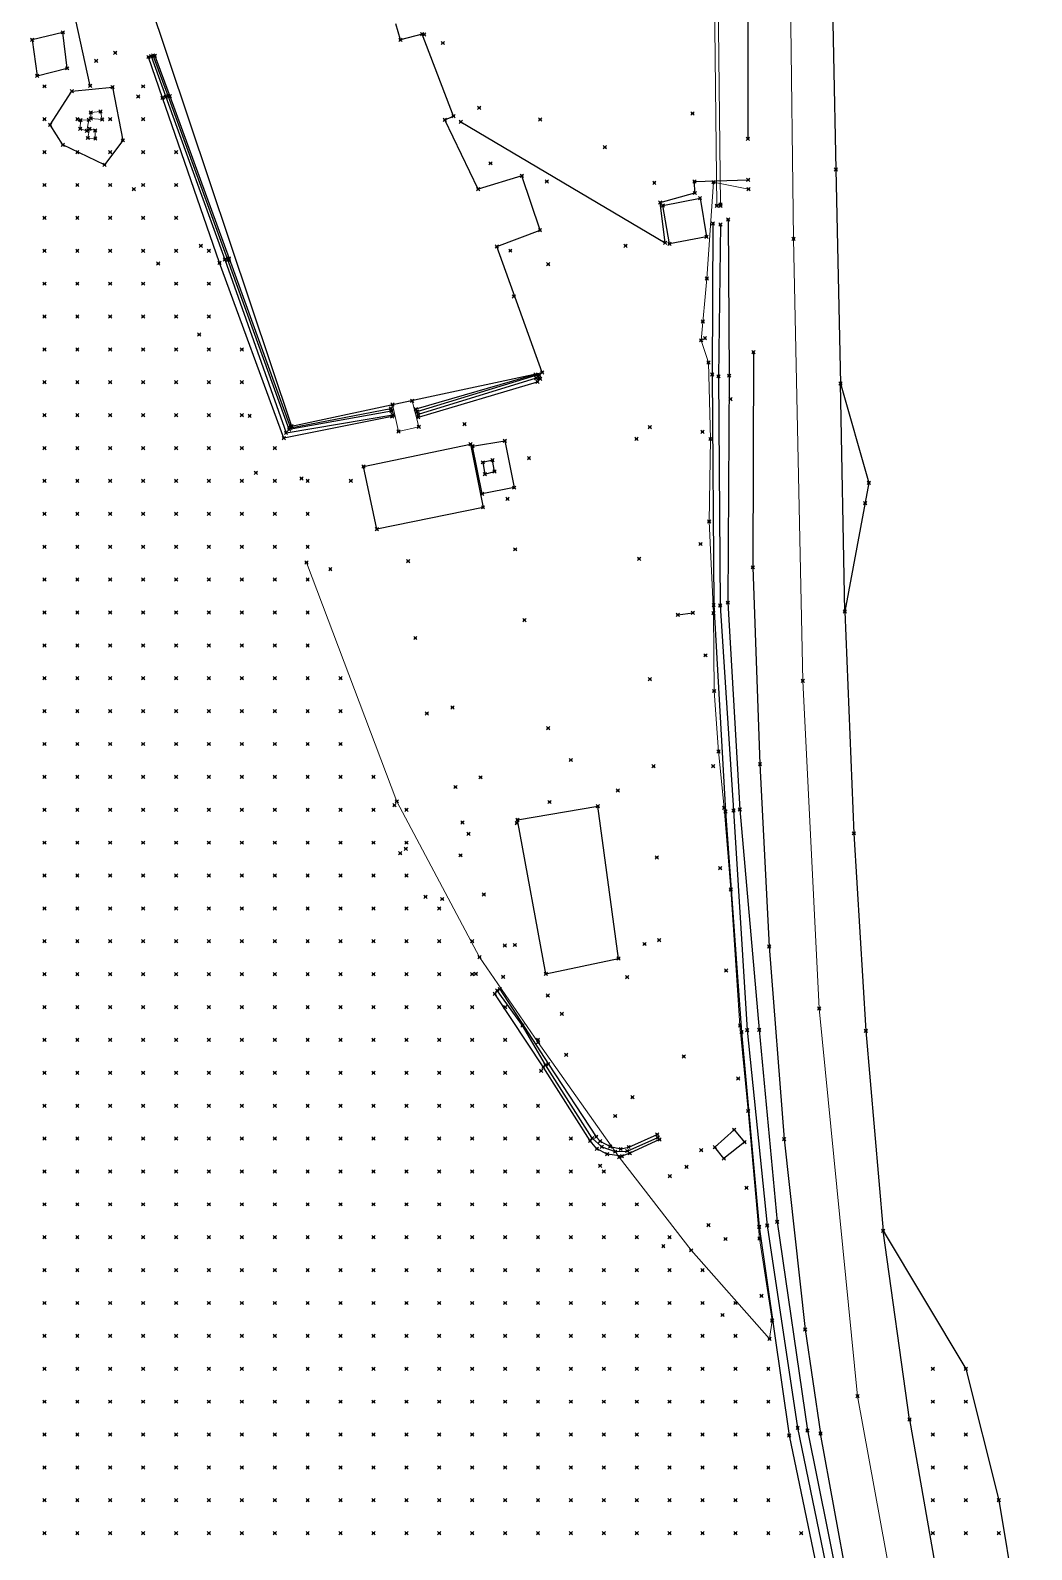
# Model space of a CAD drawing. Header units: metres. Extents: x 441556 to 446409, y 432338 to 461058.
# Drawn here: x 444031.9 to 444123.2, y 445563.8 to 445702.4 of the extents above; entities that cross this region are included whole.
import ezdxf

# ---------------------------------------------------------------- set-up
doc = ezdxf.new("R2010")
doc.units = ezdxf.units.M
doc.header["$MEASUREMENT"] = 0
doc.header["$PDMODE"] = 35
doc.header["$PDSIZE"] = 0.15
for name, color, linetype in [('DTM-BRE-RevN_GRP_ASFALT_PARCARE', 2, 'Continuous'), ('DTM-BRE-RevN_GRP_COLT_CONSTRUCTIE', 2, 'Continuous'), ('DTM-BRE-RevN_GRP_FOSA', 2, 'Continuous'), ('DTM-BRE-RevN_GRP_MARGINE_CAROSABIL', 2, 'Continuous'), ('DTM-BRE-RevN_GRP_PANOU_PUBLICITAR', 2, 'Continuous'), ('DTM-BRE-RevN_GRP_PLACA_BETON', 2, 'Continuous'), ('DTM-BRE-RevN_GRP_SANT_BETON_JOS', 2, 'Continuous'), ('DTM-BRE-RevN_GRP_SANT_BETON_SUS', 2, 'Continuous'), ('DTM-BRE-RevN_GRP_SANT_PAMANT_JOS', 2, 'Continuous'), ('DTM-BRE-RevN_GRP_SANT_PAMANT_SUS', 2, 'Continuous'), ('DTM-BRE-RevN_GRP_TEAVA_APA_POTABILA', 2, 'Continuous'), ('DTM-INT_YP', 121, 'Continuous'), ('DTM-NOK-RevN_POINTS', 91, 'Continuous')]:
    doc.layers.add(name, color=color, linetype=linetype)
for name, color, linetype, lineweight in [('DTM-BRE-RevN_GRP_AX', 2, 'Continuous', 0), ('DTM-BRE-RevN_GRP_CANAL', 2, 'Continuous', 0), ('DTM-BRE-RevN_GRP_PARCARE', 2, 'Continuous', 0), ('DTM-BRE-RevN_GRP_POD', 2, 'Continuous', 0), ('DTM-BRE-RevN_GRP_TUB', 2, 'Continuous', 0)]:
    doc.layers.add(name, color=color, linetype=linetype, lineweight=lineweight)

msp = doc.modelspace()

# ---------------------------------------------------------------- linework, layer by layer
at = {"layer": 'DTM-BRE-RevN_GRP_ASFALT_PARCARE'}
for p, q in [((444071.118, 445694.058, 343.025), (444089.743, 445683.031, 342.944)), ((444092.422, 445688.625, 342.773), (444097.327, 445688.767, 342.845)), ((444092.444, 445687.568, 342.791), (444092.422, 445688.625, 342.773)), ((444089.306, 445686.701, 342.882), (444092.444, 445687.568, 342.791)), ((444089.743, 445683.031, 342.944), (444089.306, 445686.701, 342.882))]:
    msp.add_line(p, q, dxfattribs=at)
at = {"layer": 'DTM-BRE-RevN_GRP_AX'}
for p, q in [((444101.459, 445683.388, 343.029), (444100.844, 445731.657, 342.593)), ((444102.289, 445643.062, 343.54), (444101.459, 445683.388, 343.029)), ((444103.791, 445613.183, 343.973), (444102.289, 445643.062, 343.54)), ((444107.297, 445577.828, 344.557), (444103.791, 445613.183, 343.973)), ((444114.738, 445536.77, 345.183), (444107.297, 445577.828, 344.557))]:
    msp.add_line(p, q, dxfattribs=at)
at = {"layer": 'DTM-BRE-RevN_GRP_CANAL'}
for p, q in [((444036.44, 445693.43, 343.334), (444036.463, 445694.219, 343.358)), ((444036.463, 445694.219, 343.358), (444037.213, 445694.249, 343.352)), ((444037.213, 445694.249, 343.352), (444037.048, 445693.228, 343.289)), ((444038.283, 445694.996, 343.325), (444037.399, 445694.918, 343.347)), ((444037.399, 445694.918, 343.347), (444037.41, 445694.367, 343.316)), ((444037.41, 445694.367, 343.316), (444038.432, 445694.27, 343.32)), ((444038.432, 445694.27, 343.32), (444038.283, 445694.996, 343.325)), ((444037.048, 445693.228, 343.289), (444036.44, 445693.43, 343.334)), ((444037.295, 445693.427, 343.335), (444037.132, 445692.582, 343.374)), ((444037.806, 445693.28, 343.34), (444037.295, 445693.427, 343.335)), ((444037.811, 445692.531, 343.359), (444037.806, 445693.28, 343.34)), ((444037.132, 445692.582, 343.374), (444037.811, 445692.531, 343.359))]:
    msp.add_line(p, q, dxfattribs=at)
at = {"layer": 'DTM-BRE-RevN_GRP_COLT_CONSTRUCTIE'}
for p, q in [((444038.799, 445716.82, 346.089), (444055.684, 445666.295, 344.536)), ((444065.618, 445701.534, 343.81), (444065.218, 445703.006, 343.794)), ((444034.857, 445702.221, 343.303), (444032.044, 445701.55, 343.266)), ((444032.044, 445701.55, 343.266), (444032.5, 445698.255, 343.465)), ((444035.236, 445698.939, 343.234), (444034.857, 445702.221, 343.303)), ((444067.616, 445702.057, 343.801), (444065.618, 445701.534, 343.81)), ((444070.456, 445694.588, 343.031), (444067.616, 445702.057, 343.801)), ((444032.5, 445698.255, 343.465), (444035.236, 445698.939, 343.234)), ((444069.674, 445694.248, 343.165), (444070.456, 445694.588, 343.031)), ((444072.708, 445687.919, 343.312), (444069.674, 445694.248, 343.165)), ((444076.696, 445689.136, 342.962), (444072.708, 445687.919, 343.312)), ((444078.344, 445684.178, 342.925), (444076.696, 445689.136, 342.962)), ((444089.536, 445686.433, 343.31), (444092.928, 445687.086, 342.791)), ((444090.141, 445682.926, 343.339), (444089.536, 445686.433, 343.31)), ((444092.928, 445687.086, 342.791), (444093.513, 445683.571, 343.072)), ((444074.409, 445682.677, 342.843), (444078.344, 445684.178, 342.925)), ((444093.513, 445683.571, 343.072), (444090.141, 445682.926, 343.339)), ((444078.54, 445671.207, 343.644), (444074.409, 445682.677, 342.843)), ((444055.684, 445666.295, 344.536), (444078.54, 445671.207, 343.644)), ((444062.26, 445662.621, 343.713), (444072.015, 445664.651, 343.63)), ((444072.015, 445664.651, 343.63), (444073.15, 445658.894, 343.63)), ((444063.481, 445656.902, 343.846), (444062.26, 445662.621, 343.713)), ((444073.15, 445658.894, 343.63), (444063.481, 445656.902, 343.846)), ((444076.284, 445630.397, 344.023), (444083.618, 445631.631, 344.023)), ((444078.877, 445616.33, 344.257), (444076.284, 445630.397, 344.023)), ((444085.502, 445617.736, 344.165), (444083.618, 445631.631, 344.023)), ((444078.877, 445616.33, 344.257), (444085.502, 445617.736, 344.165))]:
    msp.add_line(p, q, dxfattribs=at)
at = {"layer": 'DTM-BRE-RevN_GRP_FOSA'}
for p, q in [((444074.009, 445663.2, 343.812), (444073.141, 445662.999, 343.834)), ((444073.141, 445662.999, 343.834), (444073.323, 445661.917, 343.833)), ((444074.201, 445662.169, 343.814), (444074.009, 445663.2, 343.812)), ((444073.323, 445661.917, 343.833), (444074.201, 445662.169, 343.814))]:
    msp.add_line(p, q, dxfattribs=at)
at = {"layer": 'DTM-BRE-RevN_GRP_MARGINE_CAROSABIL'}
for p, q in [((444097.296, 445711.359, 342.623), (444097.297, 445692.511, 342.774)), ((444097.794, 445673.057, 343.069), (444097.732, 445653.423, 343.311)), ((444106.127, 445649.389, 343.363), (444105.747, 445670.199, 343.131)), ((444097.732, 445653.423, 343.311), (444098.397, 445635.479, 343.598)), ((444098.397, 445635.479, 343.598), (444099.235, 445618.833, 343.863)), ((444099.235, 445618.833, 343.863), (444100.588, 445601.267, 344.216)), ((444100.588, 445601.267, 344.216), (444102.501, 445583.892, 344.552)), ((444112.026, 445575.686, 344.491), (444109.62, 445592.897, 344.182)), ((444102.501, 445583.892, 344.552), (444103.917, 445574.416, 344.705)), ((444112.026, 445575.686, 344.491), (444118.739, 445537.564, 345.039)), ((444111.255, 445534.355, 345.271), (444103.917, 445574.416, 344.705))]:
    msp.add_line(p, q, dxfattribs=at)
at = {"layer": 'DTM-BRE-RevN_GRP_PANOU_PUBLICITAR'}
for p, q in [((444090.903, 445649.082, 343.346), (444092.27, 445649.273, 343.283)), ((444094.292, 445600.521, 344.325), (444096.031, 445602.128, 344.24)), ((444096.031, 445602.128, 344.24), (444096.992, 445600.996, 344.292)), ((444095.113, 445599.51, 344.243), (444094.292, 445600.521, 344.325)), ((444096.992, 445600.996, 344.292), (444095.113, 445599.51, 344.243))]:
    msp.add_line(p, q, dxfattribs=at)
at = {"layer": 'DTM-BRE-RevN_GRP_PARCARE'}
for p, q in [((444093.555, 445679.762, 343.015), (444094.157, 445688.544, 342.827)), ((444094.157, 445688.544, 342.827), (444097.354, 445687.924, 342.829)), ((444093.025, 445674.127, 342.948), (444093.555, 445679.762, 343.015)), ((444093.694, 445672.099, 343.023), (444093.025, 445674.127, 342.948)), ((444093.871, 445665.128, 343.237), (444093.694, 445672.099, 343.023)), ((444093.761, 445657.607, 343.243), (444093.871, 445665.128, 343.237)), ((444094.147, 445649.248, 343.387), (444093.761, 445657.607, 343.243)), ((444065.282, 445632.077, 344.291), (444057.055, 445653.872, 343.87)), ((444094.212, 445642.141, 343.553), (444094.147, 445649.248, 343.387)), ((444094.625, 445636.632, 343.652), (444094.212, 445642.141, 343.553)), ((444095.13, 445631.484, 343.707), (444094.625, 445636.632, 343.652)), ((444072.834, 445617.867, 344.326), (444065.282, 445632.077, 344.291)), ((444095.734, 445624.032, 343.837), (444095.13, 445631.484, 343.707)), ((444096.573, 445611.623, 344.045), (444095.734, 445624.032, 343.837)), ((444078.188, 445610.094, 344.354), (444072.834, 445617.867, 344.326)), ((444097.324, 445603.833, 344.153), (444096.573, 445611.623, 344.045)), ((444085.571, 445599.626, 344.448), (444078.188, 445610.094, 344.354)), ((444098.338, 445592.199, 344.378), (444097.324, 445603.833, 344.153)), ((444092.12, 445591.123, 344.479), (444085.571, 445599.626, 344.448)), ((444099.502, 445584.716, 344.532), (444098.338, 445592.199, 344.378)), ((444099.259, 445583.039, 344.663), (444092.12, 445591.123, 344.479)), ((444099.259, 445583.039, 344.663), (444099.502, 445584.716, 344.532))]:
    msp.add_line(p, q, dxfattribs=at)
at = {"layer": 'DTM-BRE-RevN_GRP_PLACA_BETON'}
for p, q in [((444035.678, 445696.847, 343.311), (444039.389, 445697.233, 343.252)), ((444039.389, 445697.233, 343.252), (444040.31, 445692.371, 343.229)), ((444033.684, 445693.775, 343.191), (444035.678, 445696.847, 343.311)), ((444034.854, 445691.956, 343.344), (444033.684, 445693.775, 343.191)), ((444038.657, 445690.139, 343.388), (444034.854, 445691.956, 343.344)), ((444040.31, 445692.371, 343.229), (444038.657, 445690.139, 343.388)), ((444072.206, 445664.484, 343.872), (444075.143, 445664.969, 343.752)), ((444073.065, 445660.123, 343.856), (444072.206, 445664.484, 343.872)), ((444075.143, 445664.969, 343.752), (444075.978, 445660.69, 343.755)), ((444075.978, 445660.69, 343.755), (444073.065, 445660.123, 343.856))]:
    msp.add_line(p, q, dxfattribs=at)
at = {"layer": 'DTM-BRE-RevN_GRP_POD'}
for p, q in [((444066.68, 445668.619, 343.247), (444064.893, 445668.267, 343.156)), ((444064.893, 445668.267, 343.156), (444065.453, 445665.812, 343.269)), ((444067.296, 445666.236, 343.304), (444066.68, 445668.619, 343.247)), ((444065.453, 445665.812, 343.269), (444067.296, 445666.236, 343.304))]:
    msp.add_line(p, q, dxfattribs=at)
at = {"layer": 'DTM-BRE-RevN_GRP_SANT_BETON_JOS'}
for p, q in [((444044.237, 445696.342, 342.979), (444049.621, 445681.491, 342.84)), ((444049.904, 445681.476, 342.714), (444044.443, 445696.415, 342.947)), ((444049.621, 445681.491, 342.84), (444055.192, 445665.695, 342.812)), ((444055.471, 445666.003, 342.739), (444049.904, 445681.476, 342.714)), ((444055.192, 445665.695, 342.812), (444064.922, 445667.345, 342.816)), ((444064.818, 445667.66, 342.729), (444055.471, 445666.003, 342.739))]:
    msp.add_line(p, q, dxfattribs=at)
at = {"layer": 'DTM-BRE-RevN_GRP_SANT_BETON_SUS'}
for p, q in [((444043.926, 445696.253, 343.118), (444042.648, 445699.972, 343.132)), ((444043.236, 445700.08, 342.866), (444044.595, 445696.387, 343.015)), ((444049.132, 445681.195, 343.288), (444043.926, 445696.253, 343.118)), ((444044.595, 445696.387, 343.015), (444049.997, 445681.584, 342.936)), ((444054.986, 445665.216, 343.356), (444049.132, 445681.195, 343.288)), ((444049.997, 445681.584, 342.936), (444055.615, 445666.147, 342.663)), ((444055.615, 445666.147, 342.663), (444064.752, 445667.903, 342.744)), ((444064.874, 445667.173, 342.891), (444054.986, 445665.216, 343.356))]:
    msp.add_line(p, q, dxfattribs=at)
at = {"layer": 'DTM-BRE-RevN_GRP_SANT_PAMANT_JOS'}
for p, q in [((444042.913, 445700.047, 342.994), (444044.237, 445696.342, 342.979)), ((444044.443, 445696.415, 342.947), (444043.072, 445700.096, 342.899)), ((444094.784, 445684.694, 342.572), (444094.604, 445670.843, 342.672)), ((444067.137, 445667.628, 342.761), (444077.992, 445670.955, 342.601)), ((444077.996, 445670.674, 342.635), (444067.243, 445667.37, 342.73)), ((444094.604, 445670.843, 342.672), (444094.768, 445649.933, 343.093)), ((444094.768, 445649.933, 343.093), (444095.991, 445631.234, 343.365)), ((444095.991, 445631.234, 343.365), (444097.228, 445611.198, 343.776)), ((444076.74, 445611.625, 344.112), (444074.451, 445614.816, 344.158)), ((444078.851, 445608.029, 344.156), (444076.74, 445611.625, 344.112)), ((444097.228, 445611.198, 343.776), (444099.056, 445593.387, 344.102)), ((444083.109, 445601.348, 344.133), (444078.851, 445608.029, 344.156)), ((444083.109, 445601.348, 344.133), (444083.972, 445600.574, 344.197)), ((444086.302, 445600.182, 344.137), (444089.081, 445601.411, 344.207)), ((444083.972, 445600.574, 344.197), (444085.202, 445600.124, 344.141)), ((444085.202, 445600.124, 344.141), (444086.302, 445600.182, 344.137)), ((444099.056, 445593.387, 344.102), (444101.83, 445574.931, 344.591)), ((444101.83, 445574.931, 344.591), (444105.529, 445556.839, 344.623))]:
    msp.add_line(p, q, dxfattribs=at)
at = {"layer": 'DTM-BRE-RevN_GRP_SANT_PAMANT_SUS'}
for p, q in [((444094.111, 445684.788, 342.829), (444094.048, 445671.008, 343.057)), ((444095.488, 445685.158, 342.803), (444095.577, 445670.904, 343.02)), ((444077.927, 445671.005, 342.859), (444067.028, 445667.839, 342.84)), ((444094.048, 445671.008, 343.057), (444094.174, 445649.964, 343.38)), ((444095.577, 445670.904, 343.02), (444095.462, 445650.2, 343.321)), ((444067.255, 445667.123, 342.865), (444078.104, 445670.347, 342.885)), ((444094.174, 445649.964, 343.38), (444095.241, 445631.149, 343.639)), ((444095.462, 445650.2, 343.321), (444096.546, 445631.34, 343.611)), ((444095.241, 445631.149, 343.639), (444096.718, 445611.037, 344.114)), ((444096.546, 445631.34, 343.611), (444098.331, 445611.236, 344.069)), ((444078.647, 445607.848, 344.509), (444074.226, 445614.527, 344.457)), ((444074.689, 445614.956, 344.293), (444079.105, 445608.114, 344.364)), ((444096.718, 445611.037, 344.114), (444098.328, 445593.262, 344.389)), ((444098.331, 445611.236, 344.069), (444099.955, 445593.732, 344.414)), ((444082.909, 445601.097, 344.559), (444078.647, 445607.848, 344.509)), ((444079.105, 445608.114, 344.364), (444083.471, 445601.481, 344.364)), ((444083.471, 445601.481, 344.364), (444083.829, 445601.076, 344.489)), ((444086.427, 445600.547, 344.407), (444089.03, 445601.698, 344.325)), ((444083.536, 445600.393, 344.583), (444082.909, 445601.097, 344.559)), ((444084.457, 445599.907, 344.497), (444083.536, 445600.393, 344.583)), ((444083.829, 445601.076, 344.489), (444084.746, 445600.592, 344.497)), ((444085.818, 445599.7, 344.436), (444084.457, 445599.907, 344.497)), ((444084.746, 445600.592, 344.497), (444085.698, 445600.366, 344.428)), ((444085.698, 445600.366, 344.428), (444086.427, 445600.547, 344.407)), ((444086.523, 445599.979, 344.371), (444085.818, 445599.7, 344.436)), ((444089.232, 445601.229, 344.324), (444086.523, 445599.979, 344.371)), ((444098.328, 445593.262, 344.389), (444101.049, 445574.231, 344.877)), ((444099.955, 445593.732, 344.414), (444102.714, 445574.676, 344.707)), ((444101.049, 445574.231, 344.877), (444104.568, 445557.337, 344.87)), ((444102.714, 445574.676, 344.707), (444106.186, 445557.528, 344.867))]:
    msp.add_line(p, q, dxfattribs=at)
at = {"layer": 'DTM-BRE-RevN_GRP_TEAVA_APA_POTABILA'}
msp.add_line((444037.339, 445697.345, 343.242), (444035.368, 445706.33, 343.134), dxfattribs=at)
at = {"layer": 'DTM-BRE-RevN_GRP_TUB'}
for p, q in [((444094.456, 445686.386, 342.821), (444093.997, 445726.242, 342.31)), ((444094.324, 445726.233, 342.308), (444094.795, 445686.523, 342.818))]:
    msp.add_line(p, q, dxfattribs=at)
at = {"layer": 'DTM-INT_YP'}
msp.add_polyline3d([(444103.088, 445847.204, 342.381), (444103.37, 445828.831, 342.313), (444103.51, 445812.749, 342.3), (444104.023, 445811.954, 342.124), (444105.963, 445800.383, 342.424), (444105.975, 445798.962, 342.404), (444104.257, 445787.621, 342.047), (444103.837, 445782.924, 342.297), (444106.364, 445757.731, 342.237), (444104.716, 445727.967, 342.524), (444104.881, 445710.544, 342.678), (444105.318, 445689.704, 342.782), (444105.747, 445670.199, 343.131), (444108.323, 445661.141, 343.331), (444106.127, 445649.389, 343.363), (444106.958, 445629.157, 343.649), (444108.051, 445611.135, 343.905), (444109.62, 445592.897, 344.182), (444117.155, 445580.32, 345.116), (444120.154, 445568.322, 345.069), (444123.153, 445550.326, 344.919)], dxfattribs=at)
at = {"layer": 'DTM-NOK-RevN_POINTS'}
for p in [(444032.044, 445701.55, 343.266), (444034.857, 445702.221, 343.303), (444065.618, 445701.534, 343.81), (444067.616, 445702.057, 343.801), (444067.781, 445702.037, 342.962), (444069.488, 445701.25, 342.94), (444037.888, 445699.61, 343.167), (444039.63, 445700.356, 343.153), (444042.648, 445699.972, 343.132), (444042.913, 445700.047, 342.994), (444043.072, 445700.096, 342.899), (444043.236, 445700.08, 342.866), (444032.5, 445698.255, 343.465), (444035.236, 445698.939, 343.234), (444033.173, 445697.295, 343.05), (444035.678, 445696.847, 343.311), (444037.339, 445697.345, 343.242), (444039.389, 445697.233, 343.252), (444042.171, 445697.295, 342.87), (444041.727, 445696.368, 343.162), (444043.926, 445696.253, 343.118), (444044.237, 445696.342, 342.979), (444044.443, 445696.415, 342.947), (444044.595, 445696.387, 343.015), (444033.173, 445694.295, 343.285), (444036.172, 445694.295, 342.981), (444036.463, 445694.219, 343.358), (444037.213, 445694.249, 343.352), (444037.399, 445694.918, 343.347), (444037.41, 445694.367, 343.316), (444038.283, 445694.996, 343.325), (444038.432, 445694.27, 343.32), (444039.171, 445694.295, 342.954), (444042.171, 445694.295, 342.845), (444069.674, 445694.248, 343.165), (444070.456, 445694.588, 343.031), (444071.118, 445694.058, 343.025), (444072.806, 445695.336, 342.937), (444078.359, 445694.271, 342.893), (444092.251, 445694.823, 342.735), (444033.684, 445693.775, 343.191), (444036.44, 445693.43, 343.334), (444037.048, 445693.228, 343.289), (444037.295, 445693.427, 343.335), (444037.806, 445693.28, 343.34), (444033.173, 445691.296, 343.838), (444034.854, 445691.956, 343.344), (444036.172, 445691.296, 343.06), (444037.132, 445692.582, 343.374), (444037.811, 445692.531, 343.359), (444039.171, 445691.296, 342.993), (444040.31, 445692.371, 343.229), (444042.171, 445691.296, 342.857), (444045.17, 445691.296, 342.832), (444084.255, 445691.739, 342.788), (444097.297, 445692.511, 342.774), (444038.657, 445690.139, 343.388), (444073.835, 445690.273, 343.001), (444076.696, 445689.136, 342.962), (444078.963, 445688.627, 342.916), (444088.766, 445688.505, 342.834), (444092.422, 445688.625, 342.773), (444094.157, 445688.544, 342.827), (444097.327, 445688.767, 342.845), (444105.318, 445689.704, 342.782), (444033.173, 445688.296, 344.703), (444036.172, 445688.296, 343.33), (444039.171, 445688.296, 342.926), (444041.316, 445687.917, 343.21), (444042.171, 445688.296, 342.877), (444045.17, 445688.296, 342.859), (444072.708, 445687.919, 343.312), (444092.444, 445687.568, 342.791), (444092.928, 445687.086, 342.791), (444097.354, 445687.924, 342.829), (444089.306, 445686.701, 342.882), (444089.536, 445686.433, 343.31), (444094.456, 445686.386, 342.821), (444094.795, 445686.523, 342.818), (444094.795, 445686.386, 342.634), (444033.173, 445685.297, 345.347), (444036.172, 445685.297, 343.947), (444039.171, 445685.297, 343.001), (444042.171, 445685.297, 342.923), (444045.17, 445685.297, 342.951), (444094.111, 445684.788, 342.829), (444094.784, 445684.694, 342.572), (444095.488, 445685.158, 342.803), (444078.344, 445684.178, 342.925), (444089.743, 445683.031, 342.944), (444090.141, 445682.926, 343.339), (444093.513, 445683.571, 343.072), (444101.459, 445683.388, 343.029), (444033.173, 445682.298, 346.14), (444036.172, 445682.298, 344.685), (444039.171, 445682.298, 343.266), (444042.171, 445682.298, 343.001), (444045.17, 445682.298, 343), (444047.434, 445682.755, 343.308), (444048.169, 445682.298, 343.079), (444049.972, 445681.547, 342.978), (444049.997, 445681.584, 342.936), (444074.409, 445682.677, 342.843), (444075.64, 445682.306, 343.084), (444086.146, 445682.758, 342.928), (444043.544, 445681.124, 343.326), (444049.132, 445681.195, 343.288), (444049.621, 445681.491, 342.84), (444049.904, 445681.476, 342.714), (444079.098, 445681.069, 343.03), (444033.173, 445679.298, 347.418), (444036.172, 445679.298, 345.465), (444039.171, 445679.298, 344.018), (444042.171, 445679.298, 343.139), (444045.17, 445679.298, 343.083), (444048.169, 445679.298, 343.05), (444093.555, 445679.762, 343.015), (444075.972, 445678.136, 343.044), (444033.173, 445676.299, 348.397), (444036.172, 445676.299, 346.452), (444039.171, 445676.299, 344.945), (444042.171, 445676.299, 343.778), (444045.17, 445676.299, 343.178), (444048.169, 445676.299, 343.094), (444047.281, 445674.649, 343.506), (444093.185, 445675.842, 342.982), (444033.173, 445673.3, 349.591), (444036.172, 445673.3, 347.79), (444039.171, 445673.3, 345.889), (444042.171, 445673.3, 344.663), (444045.17, 445673.3, 343.466), (444048.169, 445673.3, 343.135), (444051.169, 445673.3, 343.249), (444093.025, 445674.127, 342.948), (444093.383, 445674.328, 342.717), (444093.694, 445672.099, 343.023), (444097.794, 445673.057, 343.069), (444077.927, 445671.005, 342.859), (444077.992, 445670.955, 342.601), (444077.996, 445670.674, 342.635), (444078.274, 445670.948, 342.906), (444078.282, 445670.718, 342.568), (444078.358, 445670.619, 342.871), (444078.54, 445671.207, 343.644), (444094.048, 445671.008, 343.057), (444094.604, 445670.843, 342.672), (444095.577, 445670.904, 343.02), (444033.173, 445670.3, 350.611), (444036.172, 445670.3, 348.788), (444039.171, 445670.3, 346.941), (444042.171, 445670.3, 345.252), (444045.17, 445670.3, 343.855), (444048.169, 445670.3, 343.216), (444051.169, 445670.3, 343.301), (444078.104, 445670.347, 342.885), (444105.747, 445670.199, 343.131), (444064.752, 445667.903, 342.744), (444064.818, 445667.66, 342.729), (444064.893, 445668.267, 343.156), (444066.68, 445668.619, 343.247), (444067.028, 445667.839, 342.84), (444095.705, 445668.77, 343.144), (444033.173, 445667.301, 351.648), (444036.172, 445667.301, 349.773), (444039.171, 445667.301, 348.105), (444042.171, 445667.301, 346.27), (444045.17, 445667.301, 344.714), (444048.169, 445667.301, 343.386), (444051.169, 445667.301, 343.309), (444051.879, 445667.235, 343.628), (444055.684, 445666.295, 344.536), (444064.874, 445667.173, 342.891), (444064.922, 445667.345, 342.816), (444067.137, 445667.628, 342.761), (444067.243, 445667.37, 342.73), (444067.255, 445667.123, 342.865), (444071.464, 445666.486, 343.41), (444054.986, 445665.216, 343.356), (444055.192, 445665.695, 342.812), (444055.471, 445666.003, 342.739), (444055.615, 445666.147, 342.663), (444065.453, 445665.812, 343.269), (444067.296, 445666.236, 343.304), (444075.143, 445664.969, 343.752), (444087.133, 445665.132, 343.245), (444088.353, 445666.219, 343.354), (444093.153, 445665.784, 343.122), (444093.871, 445665.128, 343.237), (444033.173, 445664.302, 352.964), (444036.172, 445664.302, 350.9), (444039.171, 445664.302, 349.295), (444042.171, 445664.302, 347.25), (444045.17, 445664.302, 345.691), (444048.169, 445664.302, 344.029), (444051.169, 445664.302, 343.418), (444054.168, 445664.302, 343.308), (444072.015, 445664.651, 343.63), (444072.206, 445664.484, 343.872), (444062.26, 445662.621, 343.713), (444073.141, 445662.999, 343.834), (444074.009, 445663.2, 343.812), (444074.201, 445662.169, 343.814), (444077.341, 445663.391, 343.491), (444033.173, 445661.302, 353.869), (444036.172, 445661.302, 351.81), (444039.171, 445661.302, 349.982), (444042.171, 445661.302, 348.164), (444045.17, 445661.302, 346.654), (444048.169, 445661.302, 345.129), (444051.169, 445661.302, 343.847), (444052.452, 445662.052, 343.726), (444054.168, 445661.302, 343.44), (444056.604, 445661.531, 343.781), (444057.167, 445661.302, 343.548), (444061.106, 445661.318, 343.896), (444073.323, 445661.917, 343.833), (444108.323, 445661.141, 343.331), (444073.065, 445660.123, 343.856), (444075.384, 445659.66, 343.584), (444075.978, 445660.69, 343.755), (444033.173, 445658.303, 355.294), (444036.172, 445658.303, 353.225), (444039.171, 445658.303, 351.151), (444042.171, 445658.303, 349.308), (444045.17, 445658.303, 347.686), (444048.169, 445658.303, 345.992), (444051.169, 445658.303, 344.287), (444054.168, 445658.303, 343.473), (444057.167, 445658.303, 343.542), (444073.15, 445658.894, 343.63), (444107.976, 445659.273, 343.154), (444063.481, 445656.902, 343.846), (444093.761, 445657.607, 343.243), (444033.173, 445655.304, 356.859), (444036.172, 445655.304, 354.456), (444039.171, 445655.304, 352.245), (444042.171, 445655.304, 350.845), (444045.17, 445655.304, 348.993), (444048.169, 445655.304, 347.047), (444051.169, 445655.304, 345.008), (444054.168, 445655.304, 343.902), (444057.167, 445655.304, 343.659), (444092.976, 445655.551, 343.303), (444057.055, 445653.872, 343.87), (444066.324, 445653.99, 343.923), (444076.083, 445655.062, 343.655), (444087.375, 445654.201, 343.434), (444059.233, 445653.268, 343.971), (444097.732, 445653.423, 343.311), (444033.173, 445652.304, 358.291), (444036.172, 445652.304, 355.572), (444039.171, 445652.304, 353.446), (444042.171, 445652.304, 351.823), (444045.17, 445652.304, 349.954), (444048.169, 445652.304, 347.842), (444051.169, 445652.304, 345.593), (444054.168, 445652.304, 344.515), (444057.167, 445652.304, 343.87), (444094.174, 445649.964, 343.38), (444094.768, 445649.933, 343.093), (444095.462, 445650.2, 343.321), (444033.173, 445649.305, 359.627), (444036.172, 445649.305, 357.013), (444039.171, 445649.305, 354.635), (444042.171, 445649.305, 352.664), (444045.17, 445649.305, 350.592), (444048.169, 445649.305, 348.593), (444051.169, 445649.305, 346.532), (444054.168, 445649.305, 344.815), (444057.167, 445649.305, 344.347), (444076.918, 445648.614, 343.84), (444090.903, 445649.082, 343.346), (444092.27, 445649.273, 343.283), (444094.147, 445649.248, 343.387), (444106.127, 445649.389, 343.363), (444066.981, 445646.976, 344.078), (444033.173, 445646.305, 361.26), (444036.172, 445646.305, 358.588), (444039.171, 445646.305, 356.013), (444042.171, 445646.305, 353.769), (444045.17, 445646.305, 351.424), (444048.169, 445646.305, 349.355), (444051.169, 445646.305, 347.785), (444054.168, 445646.305, 346.036), (444057.167, 445646.305, 344.731), (444093.419, 445645.397, 343.502), (444033.173, 445643.306, 362.813), (444036.172, 445643.306, 359.871), (444039.171, 445643.306, 357.161), (444042.171, 445643.306, 354.693), (444045.17, 445643.306, 352.161), (444048.169, 445643.306, 349.955), (444051.169, 445643.306, 348.556), (444054.168, 445643.306, 347.024), (444057.167, 445643.306, 345.392), (444060.167, 445643.306, 344.198), (444088.365, 445643.222, 343.547), (444102.289, 445643.062, 343.54), (444094.212, 445642.141, 343.553), (444033.173, 445640.307, 363.37), (444036.172, 445640.307, 360.402), (444039.171, 445640.307, 357.46), (444042.171, 445640.307, 355.235), (444045.17, 445640.307, 352.938), (444048.169, 445640.307, 351.225), (444051.169, 445640.307, 349.633), (444054.168, 445640.307, 347.872), (444057.167, 445640.307, 346.232), (444060.167, 445640.307, 344.669), (444068.031, 445640.1, 344.037), (444070.363, 445640.647, 344.039), (444079.087, 445638.75, 343.809), (444033.173, 445637.307, 363.171), (444036.172, 445637.307, 360.286), (444039.171, 445637.307, 357.724), (444042.171, 445637.307, 355.901), (444045.17, 445637.307, 354.13), (444048.169, 445637.307, 352.791), (444051.169, 445637.307, 350.88), (444054.168, 445637.307, 348.7), (444057.167, 445637.307, 347.162), (444060.167, 445637.307, 345.4), (444081.152, 445635.847, 343.882), (444094.625, 445636.632, 343.652), (444088.697, 445635.278, 343.699), (444094.129, 445635.29, 343.641), (444098.397, 445635.479, 343.598), (444033.173, 445634.308, 362.898), (444036.172, 445634.308, 360.452), (444039.171, 445634.308, 358.587), (444042.171, 445634.308, 357.184), (444045.17, 445634.308, 355.481), (444048.169, 445634.308, 353.666), (444051.169, 445634.308, 351.582), (444054.168, 445634.308, 349.712), (444057.167, 445634.308, 348.218), (444060.167, 445634.308, 346.108), (444063.166, 445634.308, 344.62), (444070.633, 445633.385, 344.06), (444072.928, 445634.265, 344.008), (444085.439, 445633.062, 343.888), (444065.071, 445631.719, 344.438), (444065.282, 445632.077, 344.291), (444079.221, 445632.018, 344.076), (444083.618, 445631.631, 344.023), (444033.173, 445631.309, 363.339), (444036.172, 445631.309, 361.347), (444039.171, 445631.309, 360.025), (444042.171, 445631.309, 358.503), (444045.17, 445631.309, 356.441), (444048.169, 445631.309, 354.408), (444051.169, 445631.309, 352.789), (444054.168, 445631.309, 351.05), (444057.167, 445631.309, 348.975), (444060.167, 445631.309, 346.919), (444063.166, 445631.309, 345.305), (444066.165, 445631.309, 344.141), (444076.284, 445630.397, 344.023), (444095.13, 445631.484, 343.707), (444095.241, 445631.149, 343.639), (444095.991, 445631.234, 343.365), (444096.546, 445631.34, 343.611), (444071.27, 445630.149, 344.174), (444071.832, 445629.114, 344.249), (444076.224, 445630.091, 344.163), (444106.958, 445629.157, 343.649), (444033.173, 445628.309, 364.768), (444036.172, 445628.309, 362.974), (444039.171, 445628.309, 361.004), (444042.171, 445628.309, 359.087), (444045.17, 445628.309, 357.422), (444048.169, 445628.309, 355.633), (444051.169, 445628.309, 354.073), (444054.168, 445628.309, 351.995), (444057.167, 445628.309, 349.858), (444060.167, 445628.309, 347.899), (444063.166, 445628.309, 345.838), (444066.112, 445627.757, 344.465), (444066.165, 445628.309, 344.36), (444065.606, 445627.342, 344.829), (444071.105, 445627.151, 344.217), (444088.99, 445626.964, 343.949), (444033.173, 445625.31, 366.659), (444036.172, 445625.31, 364.23), (444039.171, 445625.31, 362.153), (444042.171, 445625.31, 360.442), (444045.17, 445625.31, 358.9), (444048.169, 445625.31, 357.129), (444051.169, 445625.31, 355.397), (444054.168, 445625.31, 353.596), (444057.167, 445625.31, 350.905), (444060.167, 445625.31, 348.954), (444063.166, 445625.31, 346.893), (444066.165, 445625.31, 344.933), (444094.762, 445625.988, 343.822), (444067.911, 445623.378, 344.798), (444073.228, 445623.583, 344.205), (444095.734, 445624.032, 343.837), (444033.173, 445622.311, 368.068), (444036.172, 445622.311, 365.747), (444039.171, 445622.311, 364.045), (444042.171, 445622.311, 362.441), (444045.17, 445622.311, 360.996), (444048.169, 445622.311, 359.039), (444051.169, 445622.311, 356.783), (444054.168, 445622.311, 354.622), (444057.167, 445622.311, 352.397), (444060.167, 445622.311, 350.249), (444063.166, 445622.311, 348.095), (444066.165, 445622.311, 345.908), (444069.165, 445622.311, 344.423), (444069.434, 445623.169, 344.301), (444033.173, 445619.311, 369.753), (444036.172, 445619.311, 367.752), (444039.171, 445619.311, 365.871), (444042.171, 445619.311, 364.158), (444045.17, 445619.311, 362.175), (444048.169, 445619.311, 360.341), (444051.169, 445619.311, 358.052), (444054.168, 445619.311, 355.855), (444057.167, 445619.311, 353.515), (444060.167, 445619.311, 351.174), (444063.166, 445619.311, 349.098), (444066.165, 445619.311, 347.265), (444069.165, 445619.311, 345.705), (444072.164, 445619.311, 344.221), (444089.201, 445619.426, 344.029), (444072.834, 445617.867, 344.326), (444075.131, 445618.918, 344.188), (444076.058, 445618.972, 344.212), (444087.881, 445619.064, 344.053), (444099.235, 445618.833, 343.863), (444085.502, 445617.736, 344.165), (444095.304, 445616.635, 343.994), (444033.173, 445616.312, 370.971), (444036.172, 445616.312, 369.245), (444039.171, 445616.312, 367.23), (444042.171, 445616.312, 365.003), (444045.17, 445616.312, 363.102), (444048.169, 445616.312, 360.828), (444051.169, 445616.312, 358.73), (444054.168, 445616.312, 356.743), (444057.167, 445616.312, 354.488), (444060.167, 445616.312, 351.874), (444063.166, 445616.312, 349.838), (444066.165, 445616.312, 348.384), (444069.165, 445616.312, 347.114), (444072.164, 445616.312, 344.858), (444072.5, 445616.339, 344.789), (444074.983, 445616.065, 344.225), (444078.877, 445616.33, 344.257), (444086.285, 445616.047, 344.145), (444074.226, 445614.527, 344.457), (444074.451, 445614.816, 344.158), (444074.689, 445614.956, 344.293), (444079.049, 445614.359, 344.24), (444033.173, 445613.312, 371.397), (444036.172, 445613.312, 369.581), (444039.171, 445613.312, 367.49), (444042.171, 445613.312, 365.495), (444045.17, 445613.312, 363.582), (444048.169, 445613.312, 361.707), (444051.169, 445613.312, 359.75), (444054.168, 445613.312, 357.534), (444057.167, 445613.312, 355.122), (444060.167, 445613.312, 352.583), (444063.166, 445613.312, 350.641), (444066.165, 445613.312, 349.203), (444069.165, 445613.312, 347.925), (444072.164, 445613.312, 345.883), (444075.164, 445613.312, 344.273), (444080.334, 445612.687, 344.233), (444103.791, 445613.183, 343.973), (444076.74, 445611.625, 344.112), (444096.573, 445611.623, 344.045), (444096.718, 445611.037, 344.114), (444097.228, 445611.198, 343.776), (444098.331, 445611.236, 344.069), (444108.051, 445611.135, 343.905), (444033.173, 445610.313, 371.747), (444036.172, 445610.313, 369.973), (444039.171, 445610.313, 367.991), (444042.171, 445610.313, 366.018), (444045.17, 445610.313, 364.193), (444048.169, 445610.313, 362.57), (444051.169, 445610.313, 360.733), (444054.168, 445610.313, 358.683), (444057.167, 445610.313, 355.927), (444060.167, 445610.313, 353.356), (444063.166, 445610.313, 352.001), (444066.165, 445610.313, 349.984), (444069.165, 445610.313, 348.674), (444072.164, 445610.313, 347.548), (444075.164, 445610.313, 345.891), (444078.163, 445610.313, 344.226), (444078.188, 445610.094, 344.354), (444079.105, 445608.114, 344.364), (444080.732, 445608.967, 344.252), (444091.445, 445608.804, 344.132), (444033.173, 445607.314, 372.383), (444036.172, 445607.314, 370.589), (444039.171, 445607.314, 368.381), (444042.171, 445607.314, 366.597), (444045.17, 445607.314, 364.84), (444048.169, 445607.314, 363.504), (444051.169, 445607.314, 361.871), (444054.168, 445607.314, 359.779), (444057.167, 445607.314, 357.48), (444060.167, 445607.314, 355.811), (444063.166, 445607.314, 353.888), (444066.165, 445607.314, 351.636), (444069.165, 445607.314, 350.387), (444072.164, 445607.314, 348.957), (444075.164, 445607.314, 346.88), (444078.437, 445607.495, 344.678), (444078.647, 445607.848, 344.509), (444078.851, 445608.029, 344.156), (444096.409, 445606.783, 344.114), (444033.173, 445604.314, 373.707), (444036.172, 445604.314, 371.744), (444039.171, 445604.314, 369.781), (444042.171, 445604.314, 367.665), (444045.17, 445604.314, 365.766), (444048.169, 445604.314, 364.558), (444051.169, 445604.314, 363.052), (444054.168, 445604.314, 361.637), (444057.167, 445604.314, 359.456), (444060.167, 445604.314, 357.646), (444063.166, 445604.314, 355.808), (444066.165, 445604.314, 353.766), (444069.165, 445604.314, 352.156), (444072.164, 445604.314, 350.268), (444075.164, 445604.314, 348.182), (444078.163, 445604.314, 345.621), (444086.766, 445605.092, 344.262), (444085.206, 445603.375, 344.274), (444097.324, 445603.833, 344.153), (444033.173, 445601.315, 375.33), (444036.172, 445601.315, 373.26), (444039.171, 445601.315, 371.118), (444042.171, 445601.315, 369.138), (444045.17, 445601.315, 367.087), (444048.169, 445601.315, 365.652), (444051.169, 445601.315, 364.114), (444054.168, 445601.315, 362.573), (444057.167, 445601.315, 360.596), (444060.167, 445601.315, 358.781), (444063.166, 445601.315, 356.983), (444066.165, 445601.315, 355.065), (444069.165, 445601.315, 353.581), (444072.164, 445601.315, 351.72), (444075.164, 445601.315, 349.537), (444078.163, 445601.315, 347.285), (444081.162, 445601.315, 345.064), (444083.109, 445601.348, 344.133), (444083.471, 445601.481, 344.364), (444089.03, 445601.698, 344.325), (444089.081, 445601.411, 344.207), (444089.232, 445601.229, 344.324), (444096.031, 445602.128, 344.24), (444100.588, 445601.267, 344.216), (444082.909, 445601.097, 344.559), (444083.536, 445600.393, 344.583), (444083.829, 445601.076, 344.489), (444083.972, 445600.574, 344.197), (444084.457, 445599.907, 344.497), (444084.746, 445600.592, 344.497), (444085.202, 445600.124, 344.141), (444085.698, 445600.366, 344.428), (444086.302, 445600.182, 344.137), (444086.427, 445600.547, 344.407), (444086.523, 445599.979, 344.371), (444093.047, 445600.259, 344.264), (444094.292, 445600.521, 344.325), (444096.992, 445600.996, 344.292), (444083.819, 445598.839, 345.028), (444085.571, 445599.626, 344.448), (444085.818, 445599.7, 344.436), (444091.704, 445598.732, 344.34), (444095.113, 445599.51, 344.243), (444033.173, 445598.316, 377.02), (444036.172, 445598.316, 374.848), (444039.171, 445598.316, 372.667), (444042.171, 445598.316, 370.506), (444045.17, 445598.316, 368.61), (444048.169, 445598.316, 367.041), (444051.169, 445598.316, 364.983), (444054.168, 445598.316, 363.211), (444057.167, 445598.316, 361.496), (444060.167, 445598.316, 359.692), (444063.166, 445598.316, 358.164), (444066.165, 445598.316, 356.426), (444069.165, 445598.316, 355.117), (444072.164, 445598.316, 353.498), (444075.164, 445598.316, 351.181), (444078.163, 445598.316, 348.625), (444081.162, 445598.316, 346.596), (444084.162, 445598.316, 344.967), (444090.178, 445597.891, 344.347), (444097.166, 445596.826, 344.302), (444033.173, 445595.316, 378.515), (444036.172, 445595.316, 376.278), (444039.171, 445595.316, 373.672), (444042.171, 445595.316, 371.434), (444045.17, 445595.316, 369.931), (444048.169, 445595.316, 368.107), (444051.169, 445595.316, 365.93), (444054.168, 445595.316, 364.392), (444057.167, 445595.316, 362.509), (444060.167, 445595.316, 360.711), (444063.166, 445595.316, 359.156), (444066.165, 445595.316, 357.48), (444069.165, 445595.316, 356.188), (444072.164, 445595.316, 354.602), (444075.164, 445595.316, 352.43), (444078.163, 445595.316, 349.927), (444081.162, 445595.316, 347.962), (444084.162, 445595.316, 346.22), (444087.161, 445595.316, 344.517), (444093.698, 445593.43, 344.323), (444098.328, 445593.262, 344.389), (444099.056, 445593.387, 344.102), (444099.955, 445593.732, 344.414), (444109.62, 445592.897, 344.182), (444033.173, 445592.317, 379.29), (444036.172, 445592.317, 377.222), (444039.171, 445592.317, 375.09), (444042.171, 445592.317, 373.136), (444045.17, 445592.317, 371.087), (444048.169, 445592.317, 369.217), (444051.169, 445592.317, 367.199), (444054.168, 445592.317, 365.338), (444057.167, 445592.317, 363.24), (444060.167, 445592.317, 361.76), (444063.166, 445592.317, 360.192), (444066.165, 445592.317, 358.501), (444069.165, 445592.317, 357.012), (444072.164, 445592.317, 355.48), (444075.164, 445592.317, 353.497), (444078.163, 445592.317, 351.088), (444081.162, 445592.317, 349.172), (444084.162, 445592.317, 347.441), (444087.161, 445592.317, 345.662), (444089.585, 445591.506, 344.953), (444090.16, 445592.317, 344.521), (444095.258, 445592.156, 344.397), (444098.338, 445592.199, 344.378), (444092.12, 445591.123, 344.479), (444033.173, 445589.318, 380.287), (444036.172, 445589.318, 378.24), (444039.171, 445589.318, 376.475), (444042.171, 445589.318, 374.402), (444045.17, 445589.318, 372.251), (444048.169, 445589.318, 370.399), (444051.169, 445589.318, 368.221), (444054.168, 445589.318, 366.144), (444057.167, 445589.318, 364.285), (444060.167, 445589.318, 362.398), (444063.166, 445589.318, 361.314), (444066.165, 445589.318, 359.822), (444069.165, 445589.318, 357.939), (444072.164, 445589.318, 356.193), (444075.164, 445589.318, 354.73), (444078.163, 445589.318, 353.074), (444081.162, 445589.318, 350.698), (444084.162, 445589.318, 348.694), (444087.161, 445589.318, 346.796), (444090.16, 445589.318, 345.32), (444093.16, 445589.318, 344.312), (444033.173, 445586.318, 381.322), (444036.172, 445586.318, 379.09), (444039.171, 445586.318, 377.129), (444042.171, 445586.318, 375.24), (444045.17, 445586.318, 373.354), (444048.169, 445586.318, 371.315), (444051.169, 445586.318, 369.118), (444054.168, 445586.318, 367.033), (444057.167, 445586.318, 364.959), (444060.167, 445586.318, 363.352), (444063.166, 445586.318, 362.286), (444066.165, 445586.318, 361.009), (444069.165, 445586.318, 359.081), (444072.164, 445586.318, 357.339), (444075.164, 445586.318, 356.242), (444078.163, 445586.318, 355.165), (444081.162, 445586.318, 352.733), (444084.162, 445586.318, 350.072), (444087.161, 445586.318, 347.798), (444090.16, 445586.318, 346.192), (444093.16, 445586.318, 345.243), (444096.159, 445586.318, 344.345), (444098.528, 445586.969, 344.519), (444094.98, 445585.222, 344.578), (444099.502, 445584.716, 344.532), (444033.173, 445583.319, 382.138), (444036.172, 445583.319, 379.957), (444039.171, 445583.319, 377.726), (444042.171, 445583.319, 375.49), (444045.17, 445583.319, 373.809), (444048.169, 445583.319, 371.855), (444051.169, 445583.319, 369.811), (444054.168, 445583.319, 367.696), (444057.167, 445583.319, 365.786), (444060.167, 445583.319, 364.338), (444063.166, 445583.319, 363.268), (444066.165, 445583.319, 361.735), (444069.165, 445583.319, 360.174), (444072.164, 445583.319, 358.55), (444075.164, 445583.319, 357.739), (444078.163, 445583.319, 356.379), (444081.162, 445583.319, 354.164), (444084.162, 445583.319, 351.601), (444087.161, 445583.319, 349.02), (444090.16, 445583.319, 347.418), (444093.16, 445583.319, 346.137), (444096.159, 445583.319, 344.967), (444102.501, 445583.892, 344.552), (444099.259, 445583.039, 344.663), (444033.173, 445580.32, 382.469), (444036.172, 445580.32, 380.253), (444039.171, 445580.32, 377.989), (444042.171, 445580.32, 375.788), (444045.17, 445580.32, 373.942), (444048.169, 445580.32, 372.174), (444051.169, 445580.32, 369.927), (444054.168, 445580.32, 368.124), (444057.167, 445580.32, 366.399), (444060.167, 445580.32, 365.084), (444063.166, 445580.32, 363.864), (444066.165, 445580.32, 362.509), (444069.165, 445580.32, 361.288), (444072.164, 445580.32, 360.247), (444075.164, 445580.32, 359.19), (444078.163, 445580.32, 357.384), (444081.162, 445580.32, 355.136), (444084.162, 445580.32, 352.936), (444087.161, 445580.32, 350.43), (444090.16, 445580.32, 348.112), (444093.16, 445580.32, 346.964), (444096.159, 445580.32, 346.285), (444099.158, 445580.32, 344.883), (444114.155, 445580.32, 344.731), (444117.155, 445580.32, 345.116), (444107.297, 445577.828, 344.557), (444033.173, 445577.32, 382.317), (444036.172, 445577.32, 380.101), (444039.171, 445577.32, 377.75), (444042.171, 445577.32, 375.471), (444045.17, 445577.32, 373.452), (444048.169, 445577.32, 371.717), (444051.169, 445577.32, 369.988), (444054.168, 445577.32, 368.501), (444057.167, 445577.32, 366.949), (444060.167, 445577.32, 365.573), (444063.166, 445577.32, 364.278), (444066.165, 445577.32, 363.142), (444069.165, 445577.32, 362.425), (444072.164, 445577.32, 361.648), (444075.164, 445577.32, 359.802), (444078.163, 445577.32, 357.602), (444081.162, 445577.32, 355.356), (444084.162, 445577.32, 353.524), (444087.161, 445577.32, 351.112), (444090.16, 445577.32, 348.715), (444093.16, 445577.32, 347.25), (444096.159, 445577.32, 346.731), (444099.158, 445577.32, 345.29), (444114.155, 445577.32, 344.535), (444117.155, 445577.32, 345.071), (444101.83, 445574.931, 344.591), (444112.026, 445575.686, 344.491), (444033.173, 445574.321, 381.436), (444036.172, 445574.321, 379.195), (444039.171, 445574.321, 376.93), (444042.171, 445574.321, 374.786), (444045.17, 445574.321, 372.932), (444048.169, 445574.321, 371.476), (444051.169, 445574.321, 370.038), (444054.168, 445574.321, 368.387), (444057.167, 445574.321, 367.391), (444060.167, 445574.321, 365.941), (444063.166, 445574.321, 364.779), (444066.165, 445574.321, 363.766), (444069.165, 445574.321, 363.131), (444072.164, 445574.321, 361.93), (444075.164, 445574.321, 359.352), (444078.163, 445574.321, 356.749), (444081.162, 445574.321, 354.189), (444084.162, 445574.321, 352.103), (444087.161, 445574.321, 350.164), (444090.16, 445574.321, 348.599), (444093.16, 445574.321, 347.58), (444096.159, 445574.321, 346.757), (444099.158, 445574.321, 345.619), (444101.049, 445574.231, 344.877), (444102.714, 445574.676, 344.707), (444103.917, 445574.416, 344.705), (444114.155, 445574.321, 344.308), (444117.155, 445574.321, 345.117), (444033.173, 445571.321, 380.297), (444036.172, 445571.321, 378.203), (444039.171, 445571.321, 376.078), (444042.171, 445571.321, 374.148), (444045.17, 445571.321, 372.733), (444048.169, 445571.321, 371.557), (444051.169, 445571.321, 370.287), (444054.168, 445571.321, 369.128), (444057.167, 445571.321, 367.892), (444060.167, 445571.321, 366.6), (444063.166, 445571.321, 365.335), (444066.165, 445571.321, 364.325), (444069.165, 445571.321, 363.375), (444072.164, 445571.321, 361.386), (444075.164, 445571.321, 358.257), (444078.163, 445571.321, 355.437), (444081.162, 445571.321, 353.305), (444084.162, 445571.321, 351.519), (444087.161, 445571.321, 350.502), (444090.16, 445571.321, 349.958), (444093.16, 445571.321, 348.881), (444096.159, 445571.321, 347.178), (444099.158, 445571.321, 345.628), (444114.155, 445571.321, 344.286), (444117.155, 445571.321, 345.075), (444033.173, 445568.322, 379.452), (444036.172, 445568.322, 377.593), (444039.171, 445568.322, 375.882), (444042.171, 445568.322, 374.26), (444045.17, 445568.322, 372.854), (444048.169, 445568.322, 371.743), (444051.169, 445568.322, 370.722), (444054.168, 445568.322, 369.623), (444057.167, 445568.322, 368.501), (444060.167, 445568.322, 367.2), (444063.166, 445568.322, 365.951), (444066.165, 445568.322, 364.655), (444069.165, 445568.322, 363.254), (444072.164, 445568.322, 360.394), (444075.164, 445568.322, 357.555), (444078.163, 445568.322, 356.126), (444081.162, 445568.322, 355.23), (444084.162, 445568.322, 354.443), (444087.161, 445568.322, 353.227), (444090.16, 445568.322, 352.073), (444093.16, 445568.322, 350.1), (444096.159, 445568.322, 347.766), (444099.158, 445568.322, 345.886), (444114.155, 445568.322, 344.327), (444117.155, 445568.322, 345.027), (444120.154, 445568.322, 345.069), (444033.173, 445565.323, 378.758), (444036.172, 445565.323, 377.268), (444039.171, 445565.323, 375.974), (444042.171, 445565.323, 374.719), (444045.17, 445565.323, 373.453), (444048.169, 445565.323, 372.188), (444051.169, 445565.323, 371.055), (444054.168, 445565.323, 369.991), (444057.167, 445565.323, 368.96), (444060.167, 445565.323, 367.706), (444063.166, 445565.323, 366.38), (444066.165, 445565.323, 364.953), (444069.165, 445565.323, 363.139), (444072.164, 445565.323, 360.577), (444075.164, 445565.323, 358.901), (444078.163, 445565.323, 358.777), (444081.162, 445565.323, 357.899), (444084.162, 445565.323, 356.996), (444087.161, 445565.323, 355.839), (444090.16, 445565.323, 353.921), (444093.16, 445565.323, 351.094), (444096.159, 445565.323, 348.468), (444099.158, 445565.323, 346.365), (444102.158, 445565.323, 344.902), (444114.155, 445565.323, 344.287), (444117.155, 445565.323, 344.825), (444120.154, 445565.323, 345.078)]:
    msp.add_point(p, dxfattribs=at)

doc.saveas('drawing.dxf')
